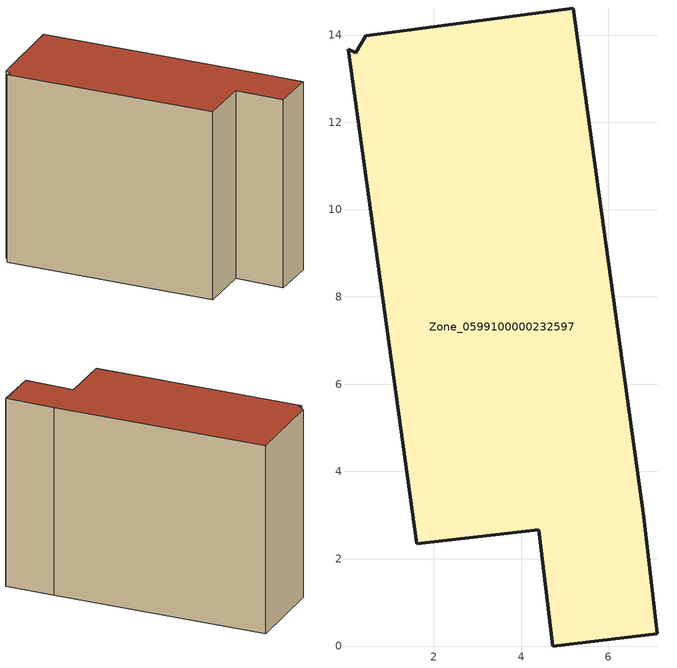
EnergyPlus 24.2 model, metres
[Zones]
Zone_0599100000232597
 floor ground (C_G): 4.72,0 4.41,2.67 1.61,2.34 0.04,13.68 0.21,13.59 0.45,13.99 5.2,14.62 6.81,2.96 7.12,0.28 z0
 wall outside (C_F): 4.41,2.67 4.72,0 7.12,0.28 6.81,2.96 5.2,14.62 0.45,13.99 0.21,13.59 0.04,13.68 1.61,2.34 4.41,2.67 z0:10.58
 roof outside (C_R): 0.45,13.99 0.21,13.59 0.04,13.68 1.61,2.34 4.41,2.67 4.72,0 7.12,0.28 6.81,2.96 5.2,14.62 z10.58
[BUILDING]
Pand.0599100000232597: North Axis=0; Terrain=City; Loads Convergence Tolerance Value=0.04; Temperature Convergence Tolerance Value=0.4; Solar Distribution=FullExterior; Maximum Number of Warmup Days=25; Minimum Number of Warmup Days=1
[Site:Location]
Rotterdam.The.Hague.AP_ZH_NLD Design_Conditions: Latitude=51.96; Longitude=4.45; Time Zone=1; Elevation=-4.5
[SITE:GROUNDTEMPERATURE:BUILDINGSURFACE]
18, 18, 18, 18, 18, 18, 18, 18, 18, 18, 18, 18
[MATERIAL] Thermal Absorptance=0.9; Solar Absorptance=0.7; Visible Absorptance=0.7
Name | Roughness | Thickness | Conductivity | Density | Specific Heat
G.TI.1946 | MediumSmooth | 0.15 | 1 | 540 | 1210
F.TI.1946 | Rough | 0.3 | 0.857143 | 1920 | 840
R.TI.1946 | MediumRough | 0.2 | 0.1 | 1500 | 1000
[CONSTRUCTION]
C_G: G.TI.1946
C_F: F.TI.1946
C_R: R.TI.1946
[ZONE]
Zone_0599100000232597: Type=1; Multiplier=1; Ceiling Height=Autocalculate; Volume=Autocalculate; Floor Area=autocalculate; Part of Total Floor Area=Yes
[ZONEINFILTRATION:DESIGNFLOWRATE]
Infil_Zone_0599100000232597: Zone or ZoneList or Space or SpaceList=Zone_0599100000232597; Schedule=AlwaysOn; Design Flow Rate Calculation Method=Flow/Area; Flow Rate per Floor Area=0.003; Constant Term Coefficient=1; Temperature Term Coefficient=0; Velocity Term Coefficient=0; Velocity Squared Term Coefficient=0
[HVACTEMPLATE:ZONE:IDEALLOADSAIRSYSTEM]
Zone_0599100000232597: Maximum Heating Supply Air Temperature=50; Minimum Cooling Supply Air Temperature=13; Maximum Heating Supply Air Humidity Ratio=0.0156; Minimum Cooling Supply Air Humidity Ratio=0.0077; Heating Limit=NoLimit; Cooling Limit=NoLimit; Dehumidification Control Type=ConstantSensibleHeatRatio; Cooling Sensible Heat Ratio=0.7; Dehumidification Setpoint=60; Humidification Control Type=None; Humidification Setpoint=30; Outdoor Air Method=None; Outdoor Air Flow Rate per Person=0.00944; Outdoor Air Flow Rate per Zone Floor Area=0; Outdoor Air Flow Rate per Zone=0; Demand Controlled Ventilation Type=None; Outdoor Air Economizer Type=NoEconomizer; Heat Recovery Type=None; Sensible Heat Recovery Effectiveness=0.7; Latent Heat Recovery Effectiveness=0.65
[ZONECONTROL:THERMOSTAT]
ThermostatControl_Zone_0599100000232597: Zone or ZoneList=Zone_0599100000232597; Control Type Schedule=DualSetpointControlType; Control 1=Thermostat_Zone_0599100000232597; Temperature Difference Between Cutout And Setpoint=0
[THERMOSTATSETPOINT:DUALSETPOINT]
Thermostat_Zone_0599100000232597: Heating Setpoint Temperature Schedule=HeatingSetpoint_Zone_0599100000232597; Cooling Setpoint Temperature Schedule=CoolingSetpoint_Zone_0599100000232597
[SCHEDULE:COMPACT]
HeatingSetpoint_Zone_0599100000232597: Through: 12/31, For: AllDays, Until: 24:00, 21
CoolingSetpoint_Zone_0599100000232597: Through: 12/31, For: AllDays, Until: 24:00, 24
DualSetpointControlType: Through: 12/31, For: AllDays, Until: 24:00, 4
AlwaysOn: Through: 12/31, For: AllDays, Until: 24:00, 1
